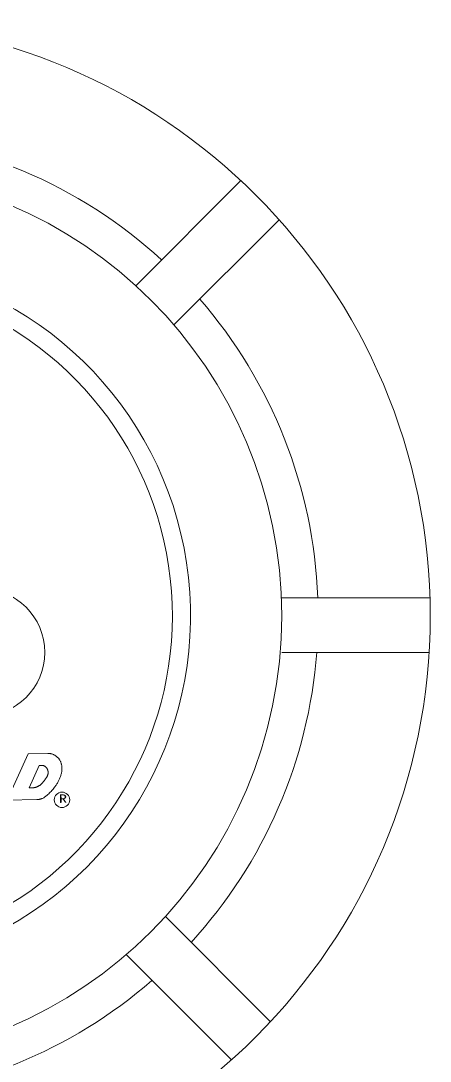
# Model space of a CAD drawing. Units: millimetres on the paper. Extents: x -192 to 192, y -138 to 138.
# Drawn here: x 108.2 to 130.7, y 47.1 to 104.1 of the extents above; entities that cross this region are included whole.
import ezdxf
from ezdxf.enums import TextEntityAlignment as Align

# ---------------------------------------------------------------- set-up
doc = ezdxf.new("R2010")
doc.units = ezdxf.units.MM
doc.layers.add('0-0_0', color=7, linetype='Continuous', lineweight=18)
doc.styles.add('ＭＳ ゴシック', font='')
doc.styles.get('ＭＳ ゴシック').set_extended_font_data('MS Gothic')

msp = doc.modelspace()

# ---------------------------------------------------------------- linework, layer by layer
at = {"layer": '0-0_0'}
for p, q in [((120.288, 95.383), (114.52, 89.615)), ((122.386, 93.238), (116.611, 87.463)), ((130.641, 72.499), (122.526, 72.499)), ((130.641, 69.499), (122.526, 69.499)), ((107.465, 61.39), (108.608, 63.93)), ((108.608, 63.93), (109.696, 63.953)), ((108.666, 62.069), (109.215, 63.289)), ((109.215, 63.289), (109.391, 63.293)), ((108.666, 62.069), (108.92, 62.075)), ((107.465, 61.39), (109.097, 61.425)), ((121.909, 49.237), (116.142, 55.005)), ((119.765, 47.139), (113.99, 52.914))]:
    msp.add_line(p, q, dxfattribs=at)
for points in [[(110.169, 63.793), (110.146, 63.811), (110.123, 63.828), (110.099, 63.843), (110.075, 63.858), (110.05, 63.872), (110.025, 63.885), (109.999, 63.897), (109.974, 63.908), (109.947, 63.918), (109.921, 63.927), (109.894, 63.935), (109.867, 63.941), (109.838, 63.947), (109.81, 63.951), (109.782, 63.953), (109.753, 63.955), (109.725, 63.955), (109.696, 63.953)], [(110.303, 62.488), (110.322, 62.528), (110.34, 62.569), (110.358, 62.61), (110.374, 62.652), (110.389, 62.694), (110.403, 62.736), (110.416, 62.778), (110.427, 62.821), (110.437, 62.864), (110.446, 62.907), (110.453, 62.951), (110.459, 62.994), (110.463, 63.038), (110.465, 63.082), (110.466, 63.126), (110.466, 63.16), (110.464, 63.193), (110.462, 63.227), (110.458, 63.26), (110.453, 63.294), (110.447, 63.327), (110.44, 63.36), (110.432, 63.392), (110.422, 63.425), (110.411, 63.456), (110.399, 63.488), (110.385, 63.519), (110.37, 63.549), (110.354, 63.579), (110.339, 63.603), (110.324, 63.626), (110.307, 63.649), (110.29, 63.672), (110.272, 63.694), (110.252, 63.715), (110.233, 63.736), (110.212, 63.756), (110.191, 63.775), (110.169, 63.793)], [(109.577, 63.215), (109.567, 63.224), (109.556, 63.233), (109.545, 63.242), (109.533, 63.25), (109.522, 63.256), (109.512, 63.262), (109.501, 63.268), (109.489, 63.273), (109.478, 63.278), (109.466, 63.282), (109.454, 63.285), (109.442, 63.288), (109.429, 63.29), (109.417, 63.292), (109.404, 63.293), (109.391, 63.293)], [(109.611, 62.623), (109.622, 62.64), (109.632, 62.657), (109.642, 62.675), (109.651, 62.693), (109.66, 62.711), (109.668, 62.729), (109.676, 62.748), (109.683, 62.766), (109.689, 62.785), (109.695, 62.803), (109.699, 62.823), (109.703, 62.842), (109.706, 62.861), (109.708, 62.881), (109.709, 62.901), (109.709, 62.915), (109.708, 62.929), (109.707, 62.944), (109.705, 62.958), (109.703, 62.972), (109.7, 62.987), (109.697, 63.001), (109.694, 63.015), (109.69, 63.029), (109.685, 63.043), (109.68, 63.057), (109.675, 63.071), (109.669, 63.085), (109.663, 63.098), (109.656, 63.111), (109.649, 63.124), (109.641, 63.137), (109.633, 63.149), (109.625, 63.161), (109.616, 63.172), (109.607, 63.184), (109.597, 63.194), (109.588, 63.205), (109.577, 63.215)], [(108.92, 62.075), (108.941, 62.077), (108.962, 62.08), (108.982, 62.083), (109.002, 62.088), (109.022, 62.092), (109.041, 62.098), (109.06, 62.104), (109.079, 62.11), (109.097, 62.117), (109.115, 62.125), (109.132, 62.133), (109.15, 62.142), (109.167, 62.151), (109.183, 62.16), (109.206, 62.174), (109.227, 62.188), (109.248, 62.203), (109.269, 62.219), (109.289, 62.236), (109.309, 62.253), (109.329, 62.271), (109.348, 62.289), (109.367, 62.308), (109.385, 62.328), (109.403, 62.348), (109.421, 62.368), (109.439, 62.389), (109.456, 62.41), (109.474, 62.432), (109.49, 62.453), (109.507, 62.475), (109.524, 62.498), (109.54, 62.52), (109.553, 62.537), (109.565, 62.554), (109.577, 62.571), (109.588, 62.588), (109.6, 62.605), (109.611, 62.623)], [(109.097, 61.425), (109.126, 61.425), (109.155, 61.426), (109.183, 61.428), (109.211, 61.432), (109.239, 61.437), (109.266, 61.443), (109.292, 61.45), (109.318, 61.458), (109.344, 61.467), (109.37, 61.477), (109.394, 61.488), (109.431, 61.507), (109.468, 61.527), (109.503, 61.549), (109.538, 61.572), (109.572, 61.597), (109.605, 61.622), (109.638, 61.649), (109.67, 61.676), (109.701, 61.704), (109.745, 61.744), (109.787, 61.785), (109.829, 61.827), (109.87, 61.869), (109.909, 61.912), (109.948, 61.957), (109.986, 62.002), (110.022, 62.048), (110.058, 62.095), (110.094, 62.143), (110.119, 62.179), (110.144, 62.216), (110.169, 62.253), (110.193, 62.291), (110.217, 62.33), (110.239, 62.368), (110.261, 62.408), (110.282, 62.447), (110.303, 62.488)]]:
    msp.add_lwpolyline(points, dxfattribs=at)
for centre, radius in [((98.026, 71.499), 32.65), ((98.026, 71.499), 24.5), ((106.026, 69.499), 3.5), ((110.471, 61.408), 0.423)]:
    msp.add_circle(centre, radius, dxfattribs=at)
for radius, start, end in [(26.5, 47.48, 86.755), (19.5, 291.621, 80.781), (18.5, 300.898, 76.153), (26.5, 2.163, 40.989), (26.5, 317.48, 355.672), (26.5, 273.245, 310.989)]:
    msp.add_arc((98.026, 71.499), radius, start, end, dxfattribs=at)

# ---------------------------------------------------------------- texts
at = {"layer": '0-0_0', "style": 'ＭＳ ゴシック', "width": 1.45}
msp.add_text('R', height=0.459, rotation=1.225, dxfattribs=at).set_placement((110.305, 61.104), align=Align.BOTTOM_LEFT)

doc.saveas('drawing.dxf')
